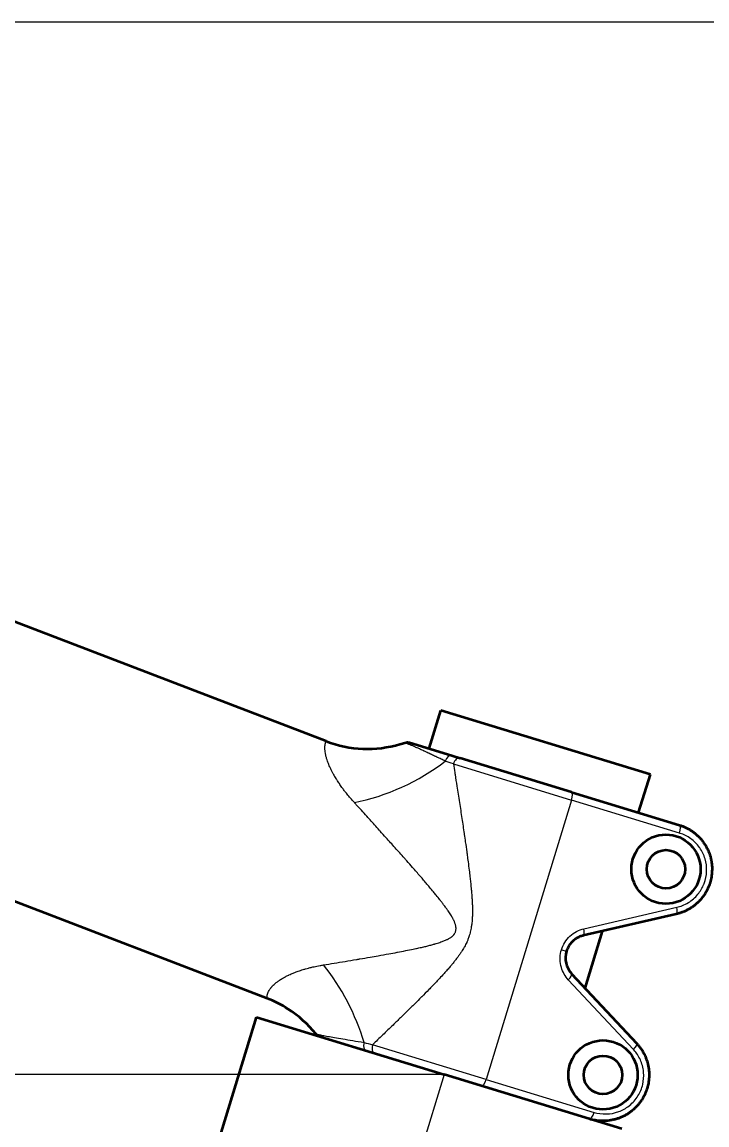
# Model space of a CAD drawing. Header units: millimetres. Extents: x 103 to 2059, y 115 to 1460.
# Drawn here: x 758.8 to 847.9, y 1135.9 to 1279.4 of the extents above; entities that cross this region are included whole.
import ezdxf

# ---------------------------------------------------------------- set-up
doc = ezdxf.new("R2010")
doc.units = ezdxf.units.MM
doc.header["$LTSCALE"] = 5
for name, color, linetype, lineweight in [('Dimension (ISO)', 7, 'Continuous', 9), ('Visible (ISO)', 7, 'Continuous', 35), ('Visible Narrow (ISO)', 7, 'Continuous', 9)]:
    doc.layers.add(name, color=color, linetype=linetype, lineweight=lineweight)
doc.styles.add('Note Text (ISO)', font='tahoma.ttf')
doc.dimstyles.new('Default (ISO)', dxfattribs={"dimscale": 5, "dimtxt": 3.5, "dimasz": 2.5, "dimexe": 3.175, "dimexo": 0, "dimgap": 0.762, "dimtad": 1, "dimdec": 1, "dimrnd": 1e-08, "dimzin": 4, "dimtxsty": 'Note Text (ISO)', "dimcen": 0.09, "dimdle": 10, "dimclrd": 256, "dimclre": 256, "dimclrt": 256, "dimadec": 0, "dimazin": 0, "dimtfac": 1.001486, "dimtmove": 0, "dimatfit": 3, "dimfxl": 0, "dimtolj": 1, "dimtzin": 0, "dimlwd": -1, "dimlwe": -1, "dimarcsym": 0})

# ---------------------------------------------------------------- blocks, each defined once
blk = doc.blocks.new('*D14')
at = {"layer": 'Defpoints', "color": 0}
for p in [(227.82, 1142.44), (813.68, 1142.44), (292.28, 661.37)]:
    blk.add_point(p, dxfattribs=at)
at = {"layer": 'Dimension (ISO)'}
for p, q in [((813.68, 1142.44), (211.94, 1142.44)), ((227.82, 673.87), (227.82, 1129.94)), ((292.28, 661.37), (211.94, 661.37))]:
    blk.add_line(p, q, dxfattribs=at)
for points in [[(225.74, 1129.94), (229.9, 1129.94), (227.82, 1142.44)], [(225.74, 673.87), (229.9, 673.87), (227.82, 661.37)]]:
    blk.add_solid(points, dxfattribs=at)
at = {"layer": 'Dimension (ISO)', "insert": (201.76, 873.19), "char_height": 17.5, "attachment_point": 1, "rotation": 90, "style": 'Note Text (ISO)'}
blk.add_mtext('\\A1;481,1', dxfattribs=at)
blk = doc.blocks.new('*D17')
at = {"layer": 'Defpoints', "color": 0}
for p in [(178.7, 1142.44), (813.68, 1142.44), (1641.2, 312.94)]:
    blk.add_point(p, dxfattribs=at)
at = {"layer": 'Dimension (ISO)'}
for p, q in [((813.68, 1142.44), (162.83, 1142.44)), ((178.7, 325.44), (178.7, 1129.94)), ((1641.2, 312.94), (162.83, 312.94))]:
    blk.add_line(p, q, dxfattribs=at)
for points in [[(176.62, 1129.94), (180.79, 1129.94), (178.7, 1142.44)], [(176.62, 325.44), (180.79, 325.44), (178.7, 312.94)]]:
    blk.add_solid(points, dxfattribs=at)
at = {"layer": 'Dimension (ISO)', "insert": (152.64, 698.83), "char_height": 17.5, "attachment_point": 1, "rotation": 90, "style": 'Note Text (ISO)'}
blk.add_mtext('\\A1;829,5', dxfattribs=at)
blk = doc.blocks.new('*D18')
at = {"layer": 'Defpoints', "color": 0}
for p in [(129.29, 1279.41), (1543.27, 1279.41), (1641.2, 312.94)]:
    blk.add_point(p, dxfattribs=at)
at = {"layer": 'Dimension (ISO)'}
for p, q in [((1543.27, 1279.41), (113.41, 1279.41)), ((129.29, 325.44), (129.29, 1266.91)), ((1641.2, 312.94), (113.41, 312.94))]:
    blk.add_line(p, q, dxfattribs=at)
for points in [[(127.2, 1266.91), (131.37, 1266.91), (129.29, 1279.41)], [(127.2, 325.44), (131.37, 325.44), (129.29, 312.94)]]:
    blk.add_solid(points, dxfattribs=at)
at = {"layer": 'Dimension (ISO)', "insert": (103.27, 780.31), "char_height": 17.5, "attachment_point": 1, "rotation": 90, "style": 'Note Text (ISO)'}
blk.add_mtext('\\A1;966,5', dxfattribs=at)

msp = doc.modelspace()

# ---------------------------------------------------------------- linework, layer by layer
at = {"layer": 'Visible (ISO)'}
for p, q in [((798.34, 1185.81), (737.52, 1209.16)), ((811.75, 1184.85), (813.27, 1189.83)), ((840.52, 1181.49), (813.27, 1189.83)), ((809.19, 1185.63), (814.69, 1183.95)), ((814.69, 1183.95), (815.78, 1183.62)), ((830.25, 1179.2), (815.78, 1183.62)), ((839, 1176.52), (840.52, 1181.49)), ((830.25, 1179.2), (844.3, 1174.9)), ((790.67, 1152.34), (725.34, 1177.42)), ((843.9, 1163.32), (831.8, 1160.53)), ((832.02, 1153.69), (834.29, 1161.1)), ((830.28, 1155.56), (838.75, 1146.48)), ((781.55, 1124.56), (789.29, 1149.89)), ((789.29, 1149.89), (813.68, 1142.44)), ((800.21, 1147.12), (800.21, 1147.12)), ((836.8, 1135.37), (813.68, 1142.44))]:
    msp.add_line(p, q, dxfattribs=at)
for centre, radius in [((842.55, 1169.16), 4.5), ((842.55, 1169.16), 2.5), ((834.36, 1142.39), 4.5), ((834.36, 1142.39), 2.5)]:
    msp.add_circle(centre, radius, dxfattribs=at)
for points, knots in [([(798.34, 1185.81), (799.86, 1185.23), (801.49, 1184.89), (804.73, 1184.76), (806.39, 1184.97), (808.16, 1185.49), (808.37, 1185.55), (808.58, 1185.62)], [0, 0, 0, 0, 0.486147, 0.486147, 0.973779, 0.973779, 1.040151, 1.040151, 1.040151, 1.040151]), ([(808.58, 1185.62), (808.68, 1185.66), (808.79, 1185.68), (808.95, 1185.68), (809, 1185.67), (809.1, 1185.66), (809.15, 1185.65), (809.19, 1185.63)], [0, 0, 0, 0, 0.03238636, 0.03238636, 0.04725986, 0.04725986, 0.06247919, 0.06247919, 0.06247919, 0.06247919]), ([(844.3, 1174.9), (844.42, 1174.87), (844.54, 1174.83), (844.65, 1174.78), (844.77, 1174.74), (844.89, 1174.69), (845.01, 1174.63), (845.13, 1174.58), (845.25, 1174.52), (845.37, 1174.46), (845.49, 1174.4), (845.61, 1174.33), (845.72, 1174.25), (845.83, 1174.18), (845.94, 1174.11), (846.05, 1174.03), (846.16, 1173.95), (846.27, 1173.87), (846.38, 1173.78), (846.49, 1173.69), (846.6, 1173.59), (846.7, 1173.49), (846.81, 1173.39), (846.91, 1173.29), (847.01, 1173.18), (847.11, 1173.07), (847.2, 1172.95), (847.29, 1172.84), (847.34, 1172.77), (847.39, 1172.71), (847.43, 1172.65), (847.52, 1172.53), (847.6, 1172.4), (847.68, 1172.28), (847.75, 1172.15), (847.83, 1172.02), (847.89, 1171.89), (847.96, 1171.76), (848.02, 1171.62), (848.08, 1171.48), (848.14, 1171.35), (848.19, 1171.21), (848.24, 1171.07), (848.26, 1171.01), (848.27, 1170.95), (848.29, 1170.89), (848.34, 1170.75), (848.37, 1170.61), (848.4, 1170.47), (848.44, 1170.33), (848.46, 1170.18), (848.48, 1170.04), (848.5, 1169.9), (848.52, 1169.76), (848.53, 1169.62), (848.54, 1169.49), (848.55, 1169.35), (848.55, 1169.21), (848.55, 1169.13), (848.55, 1169.04), (848.54, 1168.95), (848.54, 1168.82), (848.53, 1168.68), (848.52, 1168.55), (848.5, 1168.41), (848.48, 1168.28), (848.46, 1168.15), (848.44, 1168.02), (848.41, 1167.9), (848.38, 1167.77), (848.35, 1167.65), (848.32, 1167.53), (848.29, 1167.41)], [1.570796, 1.570796, 1.570796, 1.570796, 1.638693, 1.638693, 1.638693, 1.707305, 1.707305, 1.707305, 1.776424, 1.776424, 1.776424, 1.84655, 1.84655, 1.84655, 1.913118, 1.913118, 1.913118, 1.98193, 1.98193, 1.98193, 2.051995, 2.051995, 2.051995, 2.122652, 2.122652, 2.122652, 2.193861, 2.193861, 2.193861, 2.231378, 2.231378, 2.231378, 2.301901, 2.301901, 2.301901, 2.372774, 2.372774, 2.372774, 2.44346, 2.44346, 2.44346, 2.513429, 2.513429, 2.513429, 2.543743, 2.543743, 2.543743, 2.614375, 2.614375, 2.614375, 2.684158, 2.684158, 2.684158, 2.753304, 2.753304, 2.753304, 2.821449, 2.821449, 2.821449, 2.865084, 2.865084, 2.865084, 2.93473, 2.93473, 2.93473, 3.003898, 3.003898, 3.003898, 3.072746, 3.072746, 3.072746, 3.141593, 3.141593, 3.141593, 3.141593]), ([(848.29, 1167.41), (848.25, 1167.29), (848.21, 1167.16), (848.16, 1167.04), (848.11, 1166.91), (848.06, 1166.79), (848, 1166.67), (847.95, 1166.54), (847.88, 1166.42), (847.82, 1166.29), (847.75, 1166.17), (847.68, 1166.05), (847.6, 1165.93), (847.53, 1165.81), (847.44, 1165.69), (847.36, 1165.58), (847.3, 1165.5), (847.24, 1165.42), (847.18, 1165.35), (847.09, 1165.24), (846.99, 1165.13), (846.89, 1165.02), (846.79, 1164.92), (846.69, 1164.82), (846.58, 1164.72), (846.47, 1164.62), (846.36, 1164.53), (846.25, 1164.44), (846.14, 1164.35), (846.02, 1164.27), (845.9, 1164.19), (845.84, 1164.14), (845.77, 1164.1), (845.7, 1164.06), (845.58, 1163.99), (845.46, 1163.91), (845.33, 1163.85), (845.2, 1163.78), (845.08, 1163.72), (844.95, 1163.66), (844.82, 1163.61), (844.69, 1163.56), (844.56, 1163.51), (844.43, 1163.47), (844.3, 1163.42), (844.18, 1163.39), (844.08, 1163.36), (843.99, 1163.34), (843.9, 1163.32)], [3.141593, 3.141593, 3.141593, 3.141593, 3.209534, 3.209534, 3.209534, 3.278159, 3.278159, 3.278159, 3.347861, 3.347861, 3.347861, 3.418088, 3.418088, 3.418088, 3.48889, 3.48889, 3.48889, 3.536997, 3.536997, 3.536997, 3.607283, 3.607283, 3.607283, 3.678163, 3.678163, 3.678163, 3.749041, 3.749041, 3.749041, 3.819463, 3.819463, 3.819463, 3.857772, 3.857772, 3.857772, 3.929108, 3.929108, 3.929108, 3.999771, 3.999771, 3.999771, 4.069862, 4.069862, 4.069862, 4.138998, 4.138998, 4.138998, 4.18879, 4.18879, 4.18879, 4.18879]), ([(831.8, 1160.53), (831.73, 1160.51), (831.65, 1160.49), (831.58, 1160.46), (831.5, 1160.44), (831.42, 1160.41), (831.35, 1160.38), (831.27, 1160.35), (831.2, 1160.32), (831.12, 1160.28), (831.05, 1160.24), (830.97, 1160.2), (830.9, 1160.15), (830.83, 1160.11), (830.76, 1160.06), (830.69, 1160.01), (830.62, 1159.96), (830.55, 1159.9), (830.49, 1159.85), (830.47, 1159.83), (830.45, 1159.81), (830.43, 1159.8), (830.37, 1159.74), (830.31, 1159.68), (830.25, 1159.61), (830.2, 1159.55), (830.14, 1159.49), (830.09, 1159.42), (830.04, 1159.35), (829.99, 1159.28), (829.95, 1159.21), (829.9, 1159.14), (829.86, 1159.07), (829.83, 1159), (829.79, 1158.93), (829.75, 1158.86), (829.72, 1158.79), (829.69, 1158.71), (829.66, 1158.64), (829.64, 1158.57), (829.63, 1158.54), (829.62, 1158.51), (829.61, 1158.48)], [5.235988, 5.235988, 5.235988, 5.235988, 5.317253, 5.317253, 5.317253, 5.399487, 5.399487, 5.399487, 5.482646, 5.482646, 5.482646, 5.566707, 5.566707, 5.566707, 5.650809, 5.650809, 5.650809, 5.734244, 5.734244, 5.734244, 5.759606, 5.759606, 5.759606, 5.842665, 5.842665, 5.842665, 5.92575, 5.92575, 5.92575, 6.008429, 6.008429, 6.008429, 6.08999, 6.08999, 6.08999, 6.170771, 6.170771, 6.170771, 6.250473, 6.250473, 6.250473, 6.283185, 6.283185, 6.283185, 6.283185]), ([(829.61, 1158.48), (829.46, 1158), (829.44, 1157.45), (829.56, 1156.93), (829.67, 1156.43), (829.92, 1155.97), (830.24, 1155.61), (830.25, 1155.59), (830.27, 1155.57), (830.28, 1155.56)], [0, 0, 0, 0, 0.523579, 0.523579, 0.523579, 1.021773, 1.021773, 1.021773, 1.047198, 1.047198, 1.047198, 1.047198]), ([(797, 1147.72), (795.98, 1148.98), (794.75, 1150.09), (792.53, 1151.51), (791.61, 1151.98), (790.67, 1152.34)], [0, 0, 0, 0, 0.4861558, 0.4861558, 0.7902346, 0.7902346, 0.7902346, 0.7902346]), ([(797.48, 1147.39), (797.44, 1147.4), (797.4, 1147.42), (797.32, 1147.45), (797.28, 1147.48), (797.15, 1147.56), (797.06, 1147.63), (797, 1147.72)], [0, 0, 0, 0, 0.0137459, 0.0137459, 0.02723567, 0.02723567, 0.05967699, 0.05967699, 0.05967699, 0.05967699]), ([(838.75, 1146.48), (838.84, 1146.38), (838.93, 1146.28), (839.01, 1146.18), (839.1, 1146.07), (839.18, 1145.96), (839.26, 1145.85), (839.34, 1145.74), (839.42, 1145.62), (839.49, 1145.5), (839.56, 1145.38), (839.63, 1145.25), (839.7, 1145.13), (839.75, 1145.04), (839.79, 1144.94), (839.83, 1144.85), (839.89, 1144.72), (839.94, 1144.59), (839.99, 1144.45), (840.04, 1144.32), (840.09, 1144.18), (840.13, 1144.04), (840.17, 1143.9), (840.2, 1143.76), (840.23, 1143.62), (840.26, 1143.48), (840.29, 1143.34), (840.31, 1143.19), (840.32, 1143.12), (840.33, 1143.04), (840.33, 1142.96), (840.35, 1142.82), (840.36, 1142.67), (840.36, 1142.53), (840.36, 1142.39), (840.36, 1142.25), (840.35, 1142.11), (840.35, 1141.97), (840.34, 1141.83), (840.32, 1141.69), (840.3, 1141.55), (840.28, 1141.42), (840.26, 1141.29), (840.24, 1141.19), (840.22, 1141.1), (840.2, 1141.01), (840.17, 1140.88), (840.14, 1140.76), (840.1, 1140.63)], [2.094395, 2.094395, 2.094395, 2.094395, 2.163315, 2.163315, 2.163315, 2.233331, 2.233331, 2.233331, 2.30391, 2.30391, 2.30391, 2.375161, 2.375161, 2.375161, 2.425413, 2.425413, 2.425413, 2.495701, 2.495701, 2.495701, 2.566579, 2.566579, 2.566579, 2.637459, 2.637459, 2.637459, 2.707882, 2.707882, 2.707882, 2.746188, 2.746188, 2.746188, 2.81705, 2.81705, 2.81705, 2.887346, 2.887346, 2.887346, 2.95711, 2.95711, 2.95711, 3.025945, 3.025945, 3.025945, 3.073651, 3.073651, 3.073651, 3.141593, 3.141593, 3.141593, 3.141593]), ([(840.1, 1140.63), (840.06, 1140.51), (840.02, 1140.39), (839.98, 1140.27), (839.93, 1140.15), (839.88, 1140.04), (839.83, 1139.92), (839.77, 1139.8), (839.72, 1139.68), (839.65, 1139.56), (839.59, 1139.44), (839.52, 1139.32), (839.45, 1139.21), (839.38, 1139.09), (839.3, 1138.98), (839.22, 1138.87), (839.14, 1138.76), (839.06, 1138.65), (838.97, 1138.54), (838.88, 1138.43), (838.78, 1138.33), (838.68, 1138.22), (838.58, 1138.12), (838.47, 1138.02), (838.37, 1137.92), (838.3, 1137.86), (838.23, 1137.8), (838.16, 1137.74), (838.04, 1137.65), (837.93, 1137.56), (837.81, 1137.48), (837.69, 1137.39), (837.56, 1137.31), (837.44, 1137.23), (837.31, 1137.16), (837.18, 1137.09), (837.04, 1137.02), (836.91, 1136.95), (836.78, 1136.89), (836.64, 1136.84), (836.58, 1136.81), (836.52, 1136.79), (836.46, 1136.77), (836.32, 1136.71), (836.18, 1136.67), (836.04, 1136.63), (835.9, 1136.59), (835.76, 1136.55), (835.61, 1136.52), (835.47, 1136.49), (835.33, 1136.46), (835.19, 1136.44), (835.05, 1136.42), (834.91, 1136.41), (834.77, 1136.4), (834.69, 1136.4), (834.62, 1136.39), (834.54, 1136.39), (834.4, 1136.39), (834.26, 1136.39), (834.12, 1136.39), (833.99, 1136.4), (833.85, 1136.41), (833.72, 1136.42), (833.59, 1136.44), (833.46, 1136.45), (833.33, 1136.48), (833.2, 1136.5), (833.08, 1136.52), (832.95, 1136.55), (832.84, 1136.58), (832.72, 1136.61), (832.61, 1136.65)], [3.141593, 3.141593, 3.141593, 3.141593, 3.21072, 3.21072, 3.21072, 3.279617, 3.279617, 3.279617, 3.349262, 3.349262, 3.349262, 3.418102, 3.418102, 3.418102, 3.486047, 3.486047, 3.486047, 3.555145, 3.555145, 3.555145, 3.624866, 3.624866, 3.624866, 3.695383, 3.695383, 3.695383, 3.739442, 3.739442, 3.739442, 3.809272, 3.809272, 3.809272, 3.879976, 3.879976, 3.879976, 3.950846, 3.950846, 3.950846, 4.021457, 4.021457, 4.021457, 4.051807, 4.051807, 4.051807, 4.12305, 4.12305, 4.12305, 4.193728, 4.193728, 4.193728, 4.2638, 4.2638, 4.2638, 4.332805, 4.332805, 4.332805, 4.370067, 4.370067, 4.370067, 4.440485, 4.440485, 4.440485, 4.509791, 4.509791, 4.509791, 4.578538, 4.578538, 4.578538, 4.646596, 4.646596, 4.646596, 4.712389, 4.712389, 4.712389, 4.712389])]:
    msp.add_open_spline(points, degree=3, knots=knots, dxfattribs=at)
at = {"layer": 'Visible Narrow (ISO)'}
for p, q in [((814.89, 1182.85), (830.26, 1178.15)), ((830.26, 1178.15), (819.15, 1141.81)), ((844.31, 1173.85), (830.26, 1178.15)), ((831.88, 1161.41), (843.97, 1164.2)), ((828.95, 1158.68), (829.61, 1158.48)), ((838.32, 1145.71), (829.85, 1154.78)), ((819.15, 1141.81), (804.39, 1146.32)), ((813.68, 1142.44), (800.83, 1100.41)), ((819.15, 1141.81), (833.2, 1137.51))]:
    msp.add_line(p, q, dxfattribs=at)
for centre, major_axis, ratio, start_param, end_param in [((805.45, 1186.78), (-13.54, -6.46), 0.496458, 1.088844, 1.985931), ((814.4, 1183), (0.292, 0.956), 0.605447, 0, 1.508256), ((815.48, 1182.67), (0.292, 0.956), 0.617754, 0, 1.570801), ((829.96, 1178.24), (0.292, 0.956), 0.313693, 4.712389, 6.283185), ((844.01, 1173.94), (0.292, 0.956), 0.313693, 4.712389, 6.283185), ((843.67, 1164.29), (0.225, -0.974), 0.27507, 0, 1.4133), ((831.58, 1161.5), (0.225, -0.974), 0.27507, 0, 1.4133), ((794.75, 1148.22), (-6.73, 13.41), 0.490215, 4.353372, 5.132704), ((829.55, 1154.87), (0.731, 0.682), 0.27507, 4.869886, 6.283185), ((803.84, 1146.49), (-0.292, -0.956), 0.575745, 4.77493, 6.283185), ((804.94, 1146.15), (-0.292, -0.956), 0.581191, 4.712389, 6.283185), ((838.02, 1145.8), (0.731, 0.682), 0.27507, 4.869886, 6.283185), ((818.85, 1141.9), (-0.292, -0.956), 0.313693, 0, 1.570796), ((832.9, 1137.61), (-0.292, -0.956), 0.313693, 0, 1.570796)]:
    msp.add_ellipse(centre, major_axis=major_axis, ratio=ratio, start_param=start_param, end_param=end_param, dxfattribs=at)
for points, knots in [([(802.01, 1177.83), (801.84, 1178.02), (801.68, 1178.21), (801.36, 1178.58), (801.21, 1178.76), (800.96, 1179.07), (800.85, 1179.2), (800.66, 1179.45), (800.57, 1179.57), (800.37, 1179.85), (800.25, 1180.01), (800.03, 1180.33), (799.93, 1180.49), (799.78, 1180.71), (799.74, 1180.77), (799.6, 1181), (799.5, 1181.16), (799.4, 1181.34), (799.39, 1181.35), (799.35, 1181.43), (799.31, 1181.5), (799.21, 1181.68), (799.15, 1181.79), (799.06, 1181.97), (799.02, 1182.04), (798.96, 1182.17), (798.93, 1182.23), (798.83, 1182.43), (798.77, 1182.57), (798.7, 1182.74), (798.69, 1182.77), (798.62, 1182.93), (798.57, 1183.07), (798.48, 1183.33), (798.44, 1183.45), (798.38, 1183.64), (798.36, 1183.72), (798.33, 1183.84), (798.31, 1183.9), (798.29, 1184.01), (798.28, 1184.06), (798.24, 1184.22), (798.23, 1184.32), (798.21, 1184.48), (798.2, 1184.53), (798.19, 1184.67), (798.18, 1184.74), (798.18, 1184.9), (798.18, 1184.99), (798.19, 1185.15), (798.19, 1185.22), (798.21, 1185.32), (798.21, 1185.35), (798.22, 1185.43), (798.23, 1185.48), (798.24, 1185.52), (798.25, 1185.52), (798.25, 1185.54), (798.26, 1185.56), (798.27, 1185.62), (798.28, 1185.66), (798.3, 1185.7), (798.3, 1185.7), (798.33, 1185.78), (798.34, 1185.81), (798.34, 1185.81)], [0, 0, 0, 0, 0.00079738, 0.00079738, 0.00157471, 0.00157471, 0.00212366, 0.00212366, 0.00262313, 0.00262313, 0.00330835, 0.00330835, 0.00397914, 0.00397914, 0.00424731, 0.00424731, 0.00495757, 0.00495757, 0.00500021, 0.00500021, 0.00530914, 0.00530914, 0.00578925, 0.00578925, 0.00610829, 0.00610829, 0.00637097, 0.00637097, 0.00704647, 0.00704647, 0.00717591, 0.00717591, 0.00785396, 0.00785396, 0.00849462, 0.00849462, 0.00891193, 0.00891193, 0.00920744, 0.00920744, 0.00955645, 0.00955645, 0.01019611, 0.01019611, 0.01061828, 0.01061828, 0.01117769, 0.01117769, 0.01196388, 0.01196388, 0.01274194, 0.01274194, 0.01312384, 0.01312384, 0.01374749, 0.01374749, 0.01380376, 0.01380376, 0.01409179, 0.01409179, 0.01486559, 0.01486559, 0.01505936, 0.01505936, 0.01698925, 0.01698925, 0.01698925, 0.01698925]), ([(813.84, 1183.23), (813.75, 1183.27), (813.66, 1183.31), (813.58, 1183.35), (813.48, 1183.4), (813.39, 1183.44), (813.31, 1183.48), (813.21, 1183.52), (813.12, 1183.57), (813.03, 1183.61), (812.97, 1183.64), (812.91, 1183.66), (812.85, 1183.69), (812.77, 1183.73), (812.69, 1183.77), (812.6, 1183.81), (812.6, 1183.81), (812.59, 1183.81), (812.59, 1183.82), (812.5, 1183.86), (812.41, 1183.9), (812.32, 1183.94), (812.23, 1183.99), (812.14, 1184.03), (812.06, 1184.07), (812.03, 1184.08), (812, 1184.1), (811.97, 1184.11), (811.87, 1184.16), (811.77, 1184.21), (811.68, 1184.25), (811.64, 1184.27), (811.59, 1184.29), (811.55, 1184.31), (811.55, 1184.31), (811.54, 1184.32), (811.54, 1184.32), (811.53, 1184.32), (811.52, 1184.33), (811.51, 1184.33), (811.44, 1184.36), (811.38, 1184.39), (811.31, 1184.43), (811.26, 1184.45), (811.2, 1184.48), (811.15, 1184.5), (811.12, 1184.52), (811.08, 1184.54), (811.04, 1184.55), (811.01, 1184.57), (810.98, 1184.58), (810.95, 1184.6), (810.88, 1184.63), (810.81, 1184.66), (810.75, 1184.69), (810.71, 1184.7), (810.67, 1184.72), (810.64, 1184.74), (810.63, 1184.74), (810.62, 1184.75), (810.61, 1184.75), (810.53, 1184.79), (810.46, 1184.82), (810.39, 1184.85), (810.33, 1184.88), (810.26, 1184.91), (810.2, 1184.94), (810.15, 1184.96), (810.09, 1184.99), (810.03, 1185.01), (809.99, 1185.03), (809.94, 1185.05), (809.9, 1185.07), (809.89, 1185.08), (809.88, 1185.08), (809.87, 1185.08), (809.81, 1185.11), (809.75, 1185.13), (809.7, 1185.16), (809.63, 1185.19), (809.58, 1185.21), (809.52, 1185.24), (809.46, 1185.26), (809.41, 1185.28), (809.35, 1185.31), (809.34, 1185.31), (809.32, 1185.32), (809.31, 1185.32), (809.27, 1185.34), (809.24, 1185.35), (809.21, 1185.37), (809.18, 1185.38), (809.15, 1185.39), (809.12, 1185.4), (809.08, 1185.42), (809.05, 1185.43), (809.02, 1185.44), (808.99, 1185.46), (808.96, 1185.47), (808.93, 1185.48), (808.92, 1185.48), (808.92, 1185.49), (808.91, 1185.49), (808.91, 1185.49), (808.9, 1185.49), (808.9, 1185.49), (808.9, 1185.5), (808.89, 1185.5), (808.89, 1185.5), (808.86, 1185.51), (808.83, 1185.52), (808.8, 1185.53), (808.77, 1185.55), (808.75, 1185.56), (808.73, 1185.57), (808.72, 1185.57), (808.72, 1185.57), (808.72, 1185.57), (808.7, 1185.58), (808.68, 1185.58), (808.66, 1185.59), (808.64, 1185.6), (808.63, 1185.6), (808.62, 1185.61), (808.61, 1185.61), (808.6, 1185.62), (808.59, 1185.62), (808.58, 1185.62), (808.58, 1185.62), (808.58, 1185.62), (808.58, 1185.62), (808.58, 1185.62), (808.58, 1185.62), (808.58, 1185.62), (808.58, 1185.62), (808.58, 1185.62)], [0, 0, 0, 0, 0.00037175, 0.00037175, 0.00037175, 0.00075623, 0.00075623, 0.00075623, 0.00116559, 0.00116559, 0.00116559, 0.00142869, 0.00142869, 0.00142869, 0.00181624, 0.00181624, 0.00181624, 0.00184118, 0.00184118, 0.00184118, 0.00226601, 0.00226601, 0.00226601, 0.00271178, 0.00271178, 0.00271178, 0.00285678, 0.00285678, 0.00285678, 0.00337166, 0.00337166, 0.00337166, 0.00359973, 0.00359973, 0.00359973, 0.00363247, 0.00363247, 0.00363247, 0.00367469, 0.00367469, 0.00367469, 0.00406278, 0.00406278, 0.00406278, 0.00436754, 0.00436754, 0.00436754, 0.00459534, 0.00459534, 0.00459534, 0.00478573, 0.00478573, 0.00478573, 0.00520162, 0.00520162, 0.00520162, 0.00544871, 0.00544871, 0.00544871, 0.00551548, 0.00551548, 0.00551548, 0.00600943, 0.00600943, 0.00600943, 0.00646067, 0.00646067, 0.00646067, 0.00690017, 0.00690017, 0.00690017, 0.00726495, 0.00726495, 0.00726495, 0.00732776, 0.00732776, 0.00732776, 0.00784288, 0.00784288, 0.00784288, 0.00840213, 0.00840213, 0.00840213, 0.00896561, 0.00896561, 0.00896561, 0.00913403, 0.00913403, 0.00913403, 0.00953068, 0.00953068, 0.00953068, 0.00989529, 0.00989529, 0.00989529, 0.01032566, 0.01032566, 0.01032566, 0.01077932, 0.01077932, 0.01077932, 0.01089742, 0.01089742, 0.01089742, 0.01093269, 0.01093269, 0.01093269, 0.01099734, 0.01099734, 0.01099734, 0.01153846, 0.01153846, 0.01153846, 0.01209679, 0.01209679, 0.01209679, 0.01214322, 0.01214322, 0.01214322, 0.01269189, 0.01269189, 0.01269189, 0.01326492, 0.01326492, 0.01326492, 0.01384886, 0.01384886, 0.01384886, 0.01443925, 0.01443925, 0.01443925, 0.01451205, 0.01451205, 0.01451205, 0.01451925, 0.01451925, 0.01451925, 0.01451925]), ([(814.89, 1182.85), (814.95, 1182.48), (815.01, 1182.11), (815.07, 1181.74), (815.08, 1181.65), (815.1, 1181.56), (815.11, 1181.48), (815.19, 1180.97), (815.27, 1180.47), (815.35, 1179.96), (815.4, 1179.62), (815.46, 1179.28), (815.51, 1178.94), (815.57, 1178.57), (815.63, 1178.2), (815.68, 1177.82), (815.79, 1177.14), (815.9, 1176.45), (816, 1175.76), (816.1, 1175.11), (816.2, 1174.45), (816.29, 1173.79), (816.3, 1173.76), (816.3, 1173.72), (816.31, 1173.68), (816.36, 1173.36), (816.41, 1173.03), (816.45, 1172.7), (816.51, 1172.27), (816.58, 1171.83), (816.64, 1171.4), (816.66, 1171.25), (816.68, 1171.1), (816.7, 1170.96), (816.73, 1170.68), (816.77, 1170.39), (816.81, 1170.11), (816.86, 1169.75), (816.9, 1169.38), (816.95, 1169.02), (816.98, 1168.73), (817.02, 1168.44), (817.05, 1168.15), (817.08, 1167.93), (817.1, 1167.71), (817.13, 1167.49), (817.15, 1167.23), (817.18, 1166.97), (817.2, 1166.71), (817.23, 1166.48), (817.25, 1166.25), (817.27, 1166.02), (817.28, 1165.8), (817.3, 1165.58), (817.31, 1165.36), (817.32, 1165.32), (817.32, 1165.28), (817.32, 1165.24), (817.33, 1165.11), (817.34, 1164.98), (817.34, 1164.85), (817.35, 1164.67), (817.36, 1164.5), (817.37, 1164.33), (817.37, 1164.16), (817.37, 1163.99), (817.38, 1163.82), (817.38, 1163.79), (817.38, 1163.76), (817.38, 1163.72), (817.38, 1163.66), (817.38, 1163.59), (817.38, 1163.52), (817.38, 1163.38), (817.37, 1163.23), (817.37, 1163.09), (817.37, 1163.04), (817.36, 1162.99), (817.36, 1162.94), (817.36, 1162.81), (817.35, 1162.68), (817.34, 1162.55), (817.33, 1162.43), (817.32, 1162.31), (817.31, 1162.2), (817.3, 1162.17), (817.3, 1162.15), (817.3, 1162.13), (817.28, 1161.96), (817.26, 1161.81), (817.23, 1161.65), (817.21, 1161.53), (817.19, 1161.41), (817.17, 1161.3), (817.15, 1161.19), (817.12, 1161.09), (817.1, 1160.98), (817.09, 1160.95), (817.08, 1160.92), (817.07, 1160.89), (817.04, 1160.77), (817.01, 1160.64), (816.97, 1160.52), (816.96, 1160.5), (816.96, 1160.48), (816.95, 1160.47), (816.9, 1160.32), (816.85, 1160.17), (816.79, 1160.03), (816.75, 1159.91), (816.7, 1159.79), (816.64, 1159.68), (816.64, 1159.66), (816.63, 1159.65), (816.63, 1159.64), (816.58, 1159.54), (816.54, 1159.44), (816.49, 1159.35), (816.44, 1159.25), (816.39, 1159.16), (816.34, 1159.07), (816.32, 1159.03), (816.29, 1158.98), (816.27, 1158.94), (816.18, 1158.78), (816.08, 1158.63), (815.99, 1158.48), (815.91, 1158.36), (815.84, 1158.25), (815.76, 1158.13), (815.68, 1158.01), (815.59, 1157.9), (815.51, 1157.78), (815.47, 1157.73), (815.44, 1157.69), (815.4, 1157.64), (815.34, 1157.56), (815.28, 1157.48), (815.22, 1157.4), (815.13, 1157.28), (815.03, 1157.16), (814.94, 1157.04), (814.84, 1156.91), (814.74, 1156.79), (814.63, 1156.67), (814.58, 1156.61), (814.54, 1156.55), (814.49, 1156.49), (814.36, 1156.34), (814.23, 1156.19), (814.1, 1156.05), (813.96, 1155.89), (813.82, 1155.73), (813.68, 1155.58), (813.64, 1155.53), (813.59, 1155.48), (813.55, 1155.44), (813.54, 1155.42), (813.52, 1155.41), (813.51, 1155.39), (813.33, 1155.19), (813.14, 1154.99), (812.96, 1154.8), (812.84, 1154.67), (812.73, 1154.55), (812.61, 1154.43), (812.39, 1154.19), (812.16, 1153.96), (811.93, 1153.73), (811.86, 1153.65), (811.78, 1153.57), (811.7, 1153.49), (811.4, 1153.18), (811.09, 1152.86), (810.78, 1152.55), (810.76, 1152.54), (810.74, 1152.52), (810.72, 1152.5), (810.44, 1152.21), (810.15, 1151.92), (809.86, 1151.64), (809.53, 1151.31), (809.19, 1150.98), (808.86, 1150.65), (808.58, 1150.38), (808.3, 1150.1), (808.02, 1149.83), (807.69, 1149.51), (807.37, 1149.19), (807.04, 1148.88), (806.59, 1148.45), (806.15, 1148.02), (805.71, 1147.59), (805.26, 1147.17), (804.82, 1146.74), (804.39, 1146.32)], [0.10795298, 0.10795298, 0.10795298, 0.10795298, 0.10914504, 0.10914504, 0.10914504, 0.10942633, 0.10942633, 0.10942633, 0.11105108, 0.11105108, 0.11105108, 0.11213466, 0.11213466, 0.11213466, 0.11331736, 0.11331736, 0.11331736, 0.11548921, 0.11548921, 0.11548921, 0.11754818, 0.11754818, 0.11754818, 0.11766105, 0.11766105, 0.11766105, 0.11868173, 0.11868173, 0.11868173, 0.12003527, 0.12003527, 0.12003527, 0.12048567, 0.12048567, 0.12048567, 0.12136392, 0.12136392, 0.12136392, 0.12247862, 0.12247862, 0.12247862, 0.12336593, 0.12336593, 0.12336593, 0.12404611, 0.12404611, 0.12404611, 0.1248333, 0.1248333, 0.1248333, 0.12553491, 0.12553491, 0.12553491, 0.12620556, 0.12620556, 0.12620556, 0.12632811, 0.12632811, 0.12632811, 0.1267283, 0.1267283, 0.1267283, 0.12725242, 0.12725242, 0.12725242, 0.1277651, 0.1277651, 0.1277651, 0.12786692, 0.12786692, 0.12786692, 0.12806939, 0.12806939, 0.12806939, 0.12850834, 0.12850834, 0.12850834, 0.12866211, 0.12866211, 0.12866211, 0.12905378, 0.12905378, 0.12905378, 0.12941049, 0.12941049, 0.12941049, 0.12948309, 0.12948309, 0.12948309, 0.12997173, 0.12997173, 0.12997173, 0.13032988, 0.13032988, 0.13032988, 0.13065619, 0.13065619, 0.13065619, 0.13075158, 0.13075158, 0.13075158, 0.13113812, 0.13113812, 0.13113812, 0.13119601, 0.13119601, 0.13119601, 0.13166959, 0.13166959, 0.13166959, 0.13205484, 0.13205484, 0.13205484, 0.13209268, 0.13209268, 0.13209268, 0.13242367, 0.13242367, 0.13242367, 0.13273303, 0.13273303, 0.13273303, 0.13289078, 0.13289078, 0.13289078, 0.13343377, 0.13343377, 0.13343377, 0.13385694, 0.13385694, 0.13385694, 0.13429001, 0.13429001, 0.13429001, 0.13446841, 0.13446841, 0.13446841, 0.13477486, 0.13477486, 0.13477486, 0.1352409, 0.1352409, 0.1352409, 0.13572436, 0.13572436, 0.13572436, 0.13595888, 0.13595888, 0.13595888, 0.13655979, 0.13655979, 0.13655979, 0.13720202, 0.13720202, 0.13720202, 0.13739646, 0.13739646, 0.13739646, 0.13745705, 0.13745705, 0.13745705, 0.13828624, 0.13828624, 0.13828624, 0.13880481, 0.13880481, 0.13880481, 0.13979994, 0.13979994, 0.13979994, 0.14013924, 0.14013924, 0.14013924, 0.14148878, 0.14148878, 0.14148878, 0.1415678, 0.1415678, 0.1415678, 0.14282143, 0.14282143, 0.14282143, 0.14427809, 0.14427809, 0.14427809, 0.14550362, 0.14550362, 0.14550362, 0.14693626, 0.14693626, 0.14693626, 0.14890213, 0.14890213, 0.14890213, 0.15086799, 0.15086799, 0.15086799, 0.15086799]), ([(798.01, 1156.7), (798.47, 1156.78), (798.93, 1156.85), (799.39, 1156.93), (799.86, 1157), (800.33, 1157.08), (800.81, 1157.16), (801.29, 1157.24), (801.78, 1157.32), (802.27, 1157.41), (802.41, 1157.43), (802.55, 1157.45), (802.69, 1157.48), (802.7, 1157.48), (802.71, 1157.48), (802.73, 1157.48), (803.17, 1157.56), (803.62, 1157.63), (804.07, 1157.71), (804.42, 1157.77), (804.77, 1157.83), (805.13, 1157.9), (805.58, 1157.98), (806.04, 1158.06), (806.5, 1158.14), (806.85, 1158.21), (807.21, 1158.27), (807.57, 1158.34), (807.59, 1158.34), (807.6, 1158.35), (807.61, 1158.35), (807.97, 1158.42), (808.33, 1158.49), (808.69, 1158.56), (809.02, 1158.62), (809.35, 1158.69), (809.68, 1158.76), (809.79, 1158.78), (809.91, 1158.81), (810.02, 1158.83), (810.05, 1158.84), (810.07, 1158.84), (810.1, 1158.85), (810.31, 1158.89), (810.53, 1158.94), (810.75, 1158.99), (810.94, 1159.03), (811.13, 1159.08), (811.32, 1159.12), (811.49, 1159.17), (811.67, 1159.21), (811.84, 1159.26), (812.01, 1159.3), (812.17, 1159.34), (812.33, 1159.39), (812.37, 1159.4), (812.42, 1159.41), (812.46, 1159.42), (812.48, 1159.43), (812.49, 1159.43), (812.51, 1159.44), (812.62, 1159.47), (812.73, 1159.5), (812.84, 1159.54), (812.94, 1159.57), (813.04, 1159.6), (813.14, 1159.64), (813.23, 1159.67), (813.33, 1159.7), (813.42, 1159.73), (813.5, 1159.76), (813.57, 1159.79), (813.64, 1159.82), (813.65, 1159.82), (813.65, 1159.82), (813.66, 1159.83), (813.72, 1159.85), (813.79, 1159.88), (813.85, 1159.91), (813.91, 1159.93), (813.97, 1159.96), (814.03, 1159.99), (814.09, 1160.02), (814.15, 1160.04), (814.2, 1160.07), (814.21, 1160.08), (814.22, 1160.09), (814.24, 1160.09), (814.29, 1160.12), (814.35, 1160.15), (814.4, 1160.19), (814.45, 1160.22), (814.51, 1160.25), (814.56, 1160.29), (814.58, 1160.3), (814.6, 1160.31), (814.61, 1160.33), (814.66, 1160.36), (814.7, 1160.39), (814.74, 1160.42), (814.74, 1160.43), (814.75, 1160.44), (814.76, 1160.45), (814.8, 1160.48), (814.85, 1160.52), (814.89, 1160.56), (814.92, 1160.6), (814.95, 1160.63), (814.97, 1160.66), (815.01, 1160.7), (815.04, 1160.75), (815.06, 1160.79), (815.09, 1160.83), (815.11, 1160.88), (815.13, 1160.92), (815.14, 1160.93), (815.14, 1160.94), (815.15, 1160.95), (815.16, 1160.99), (815.18, 1161.03), (815.19, 1161.07), (815.2, 1161.12), (815.22, 1161.17), (815.22, 1161.23), (815.23, 1161.28), (815.24, 1161.34), (815.24, 1161.39), (815.24, 1161.44), (815.24, 1161.49), (815.24, 1161.53), (815.23, 1161.55), (815.23, 1161.56), (815.23, 1161.57), (815.23, 1161.62), (815.22, 1161.67), (815.21, 1161.72), (815.2, 1161.78), (815.19, 1161.83), (815.18, 1161.88), (815.16, 1161.93), (815.15, 1161.98), (815.13, 1162.04), (815.11, 1162.09), (815.1, 1162.14), (815.08, 1162.19), (815.06, 1162.24), (815.04, 1162.29), (815.02, 1162.34), (814.99, 1162.39), (814.97, 1162.45), (814.94, 1162.5), (814.94, 1162.52), (814.93, 1162.54), (814.92, 1162.56), (814.89, 1162.62), (814.86, 1162.67), (814.83, 1162.73), (814.82, 1162.74), (814.81, 1162.75), (814.81, 1162.77), (814.77, 1162.84), (814.73, 1162.91), (814.68, 1162.99), (814.67, 1163.02), (814.65, 1163.05), (814.63, 1163.08), (814.58, 1163.16), (814.53, 1163.25), (814.47, 1163.33), (814.42, 1163.42), (814.36, 1163.51), (814.3, 1163.6), (814.25, 1163.68), (814.19, 1163.76), (814.14, 1163.84), (814.07, 1163.93), (814, 1164.03), (813.93, 1164.13), (813.83, 1164.26), (813.73, 1164.4), (813.63, 1164.54), (813.55, 1164.64), (813.47, 1164.75), (813.39, 1164.85), (813.31, 1164.96), (813.23, 1165.06), (813.15, 1165.17), (812.99, 1165.37), (812.83, 1165.57), (812.67, 1165.76), (812.55, 1165.91), (812.43, 1166.06), (812.31, 1166.2), (812.14, 1166.41), (811.97, 1166.61), (811.8, 1166.81), (811.5, 1167.17), (811.2, 1167.53), (810.9, 1167.88), (810.79, 1168), (810.69, 1168.12), (810.58, 1168.24), (810.25, 1168.62), (809.92, 1169.01), (809.59, 1169.38), (809.34, 1169.67), (809.09, 1169.96), (808.84, 1170.24), (808.73, 1170.36), (808.63, 1170.47), (808.53, 1170.59), (808.12, 1171.05), (807.72, 1171.5), (807.31, 1171.95), (806.92, 1172.39), (806.53, 1172.83), (806.14, 1173.26), (805.88, 1173.55), (805.63, 1173.84), (805.37, 1174.12), (805.33, 1174.17), (805.29, 1174.21), (805.25, 1174.25), (804.85, 1174.7), (804.45, 1175.14), (804.06, 1175.58), (803.93, 1175.72), (803.8, 1175.86), (803.67, 1176), (803.66, 1176.02), (803.64, 1176.04), (803.62, 1176.05), (803.39, 1176.32), (803.15, 1176.58), (802.92, 1176.84), (802.7, 1177.08), (802.48, 1177.32), (802.26, 1177.55), (802.18, 1177.65), (802.1, 1177.74), (802.01, 1177.83)], [0.02017232, 0.02017232, 0.02017232, 0.02017232, 0.02166888, 0.02166888, 0.02166888, 0.02319071, 0.02319071, 0.02319071, 0.02475134, 0.02475134, 0.02475134, 0.02519454, 0.02519454, 0.02519454, 0.02523255, 0.02523255, 0.02523255, 0.02664328, 0.02664328, 0.02664328, 0.02775214, 0.02775214, 0.02775214, 0.02917671, 0.02917671, 0.02917671, 0.03029279, 0.03029279, 0.03029279, 0.03032854, 0.03032854, 0.03032854, 0.03144213, 0.03144213, 0.03144213, 0.03246529, 0.03246529, 0.03246529, 0.0328229, 0.0328229, 0.0328229, 0.0328974, 0.0328974, 0.0328974, 0.03357148, 0.03357148, 0.03357148, 0.03416552, 0.03416552, 0.03416552, 0.03471033, 0.03471033, 0.03471033, 0.03521961, 0.03521961, 0.03521961, 0.03535302, 0.03535302, 0.03535302, 0.035408, 0.035408, 0.035408, 0.03574777, 0.03574777, 0.03574777, 0.03606848, 0.03606848, 0.03606848, 0.03636677, 0.03636677, 0.03636677, 0.03660303, 0.03660303, 0.03660303, 0.03661808, 0.03661808, 0.03661808, 0.03682667, 0.03682667, 0.03682667, 0.03702552, 0.03702552, 0.03702552, 0.03721335, 0.03721335, 0.03721335, 0.03725061, 0.03725061, 0.03725061, 0.03744137, 0.03744137, 0.03744137, 0.03762513, 0.03762513, 0.03762513, 0.03769503, 0.03769503, 0.03769503, 0.03784843, 0.03784843, 0.03784843, 0.03788314, 0.03788314, 0.03788314, 0.03805206, 0.03805206, 0.03805206, 0.03818402, 0.03818402, 0.03818402, 0.03833774, 0.03833774, 0.03833774, 0.0384844, 0.0384844, 0.0384844, 0.03851567, 0.03851567, 0.03851567, 0.03864035, 0.03864035, 0.03864035, 0.03880767, 0.03880767, 0.03880767, 0.03896907, 0.03896907, 0.03896907, 0.03910892, 0.03910892, 0.03910892, 0.0391482, 0.0391482, 0.0391482, 0.0392985, 0.0392985, 0.0392985, 0.0394583, 0.0394583, 0.0394583, 0.03961811, 0.03961811, 0.03961811, 0.03978073, 0.03978073, 0.03978073, 0.03994087, 0.03994087, 0.03994087, 0.04011178, 0.04011178, 0.04011178, 0.04017725, 0.04017725, 0.04017725, 0.04037649, 0.04037649, 0.04037649, 0.04041326, 0.04041326, 0.04041326, 0.04066772, 0.04066772, 0.04066772, 0.04077381, 0.04077381, 0.04077381, 0.04107292, 0.04107292, 0.04107292, 0.04139624, 0.04139624, 0.04139624, 0.04167831, 0.04167831, 0.04167831, 0.04203306, 0.04203306, 0.04203306, 0.04254412, 0.04254412, 0.04254412, 0.04294337, 0.04294337, 0.04294337, 0.04334061, 0.04334061, 0.04334061, 0.04410647, 0.04410647, 0.04410647, 0.0446728, 0.0446728, 0.0446728, 0.04547349, 0.04547349, 0.04547349, 0.04688413, 0.04688413, 0.04688413, 0.04736526, 0.04736526, 0.04736526, 0.04890087, 0.04890087, 0.04890087, 0.05006185, 0.05006185, 0.05006185, 0.05053372, 0.05053372, 0.05053372, 0.05240502, 0.05240502, 0.05240502, 0.05421448, 0.05421448, 0.05421448, 0.05540884, 0.05540884, 0.05540884, 0.05559396, 0.05559396, 0.05559396, 0.05744908, 0.05744908, 0.05744908, 0.05804737, 0.05804737, 0.05804737, 0.05812407, 0.05812407, 0.05812407, 0.05923145, 0.05923145, 0.05923145, 0.06025616, 0.06025616, 0.06025616, 0.06065419, 0.06065419, 0.06065419, 0.06065419]), ([(843.97, 1164.2), (844.44, 1164.31), (844.96, 1164.5), (845.48, 1164.82), (845.91, 1165.09), (846.34, 1165.45), (846.71, 1165.89), (847.02, 1166.28), (847.29, 1166.73), (847.49, 1167.22), (847.5, 1167.24), (847.51, 1167.27), (847.52, 1167.3), (847.71, 1167.8), (847.83, 1168.35), (847.84, 1168.9), (847.86, 1169.45), (847.79, 1170), (847.64, 1170.51), (847.48, 1171.03), (847.25, 1171.5), (846.96, 1171.92), (846.94, 1171.94), (846.93, 1171.96), (846.92, 1171.98), (846.58, 1172.44), (846.18, 1172.83), (845.77, 1173.13), (845.31, 1173.46), (844.84, 1173.68), (844.42, 1173.82), (844.38, 1173.83), (844.34, 1173.84), (844.31, 1173.85)], [2.094395, 2.094395, 2.094395, 2.094395, 2.482623, 2.482623, 2.482623, 2.810663, 2.810663, 2.810663, 3.096315, 3.096315, 3.096315, 3.112406, 3.112406, 3.112406, 3.403397, 3.403397, 3.403397, 3.694388, 3.694388, 3.694388, 3.983238, 3.983238, 3.983238, 3.99613, 3.99613, 3.99613, 4.324167, 4.324167, 4.324167, 4.682677, 4.682677, 4.682677, 4.712389, 4.712389, 4.712389, 4.712389]), ([(828.95, 1158.68), (829.15, 1159.32), (829.53, 1159.95), (830.05, 1160.44), (830.57, 1160.92), (831.23, 1161.26), (831.88, 1161.41)], [0, 0, 0, 0, 0.523587, 0.523587, 0.523587, 1.047198, 1.047198, 1.047198, 1.047198]), ([(829.85, 1154.78), (829.45, 1155.21), (829.12, 1155.77), (828.94, 1156.38), (828.92, 1156.45), (828.9, 1156.53), (828.88, 1156.61), (828.72, 1157.31), (828.76, 1158.04), (828.95, 1158.68)], [5.235988, 5.235988, 5.235988, 5.235988, 5.700666, 5.700666, 5.700666, 5.759598, 5.759598, 5.759598, 6.283185, 6.283185, 6.283185, 6.283185]), ([(790.67, 1152.34), (790.67, 1152.34), (790.67, 1152.35), (790.66, 1152.37), (790.66, 1152.4), (790.66, 1152.43), (790.66, 1152.47), (790.66, 1152.48), (790.66, 1152.49), (790.66, 1152.49), (790.66, 1152.57), (790.67, 1152.67), (790.69, 1152.8), (790.7, 1152.81), (790.7, 1152.83), (790.7, 1152.84), (790.71, 1152.86), (790.71, 1152.89), (790.72, 1152.91), (790.76, 1153.05), (790.82, 1153.21), (790.93, 1153.39), (790.95, 1153.44), (790.98, 1153.48), (791.02, 1153.53), (791.05, 1153.58), (791.09, 1153.63), (791.13, 1153.69), (791.13, 1153.7), (791.14, 1153.71), (791.15, 1153.72), (791.19, 1153.77), (791.23, 1153.82), (791.28, 1153.87), (791.29, 1153.88), (791.29, 1153.89), (791.3, 1153.9), (791.35, 1153.95), (791.41, 1154.01), (791.46, 1154.07), (791.53, 1154.13), (791.61, 1154.2), (791.69, 1154.27), (791.79, 1154.35), (791.89, 1154.44), (792, 1154.52), (792.06, 1154.57), (792.12, 1154.61), (792.19, 1154.65), (792.25, 1154.7), (792.32, 1154.75), (792.4, 1154.8), (792.47, 1154.84), (792.54, 1154.89), (792.62, 1154.93), (792.67, 1154.97), (792.73, 1155), (792.79, 1155.03), (792.87, 1155.08), (792.96, 1155.12), (793.04, 1155.17), (793.17, 1155.24), (793.3, 1155.3), (793.44, 1155.37), (793.46, 1155.38), (793.48, 1155.39), (793.5, 1155.4), (793.6, 1155.44), (793.7, 1155.49), (793.8, 1155.53), (793.96, 1155.6), (794.12, 1155.66), (794.28, 1155.73), (794.47, 1155.8), (794.67, 1155.87), (794.87, 1155.94), (795.07, 1156.01), (795.28, 1156.08), (795.5, 1156.14), (795.55, 1156.16), (795.61, 1156.17), (795.66, 1156.19), (795.79, 1156.22), (795.92, 1156.26), (796.04, 1156.29), (796.19, 1156.33), (796.34, 1156.37), (796.49, 1156.4), (796.58, 1156.42), (796.68, 1156.45), (796.78, 1156.47), (796.9, 1156.49), (797.03, 1156.52), (797.15, 1156.55), (797.29, 1156.57), (797.42, 1156.6), (797.55, 1156.62), (797.7, 1156.65), (797.84, 1156.67), (797.98, 1156.7), (797.99, 1156.7), (798, 1156.7), (798.01, 1156.7)], [0.01731139, 0.01731139, 0.01731139, 0.01731139, 0.0183154, 0.0183154, 0.0183154, 0.01931848, 0.01931848, 0.01931848, 0.01946673, 0.01946673, 0.01946673, 0.02114246, 0.02114246, 0.02114246, 0.02132477, 0.02132477, 0.02132477, 0.02162208, 0.02162208, 0.02162208, 0.02333039, 0.02333039, 0.02333039, 0.02377743, 0.02377743, 0.02377743, 0.0242384, 0.0242384, 0.0242384, 0.02433329, 0.02433329, 0.02433329, 0.0247857, 0.0247857, 0.0247857, 0.02485511, 0.02485511, 0.02485511, 0.02534478, 0.02534478, 0.02534478, 0.02593278, 0.02593278, 0.02593278, 0.02663823, 0.02663823, 0.02663823, 0.02701045, 0.02701045, 0.02701045, 0.02741127, 0.02741127, 0.02741127, 0.02779179, 0.02779179, 0.02779179, 0.02808813, 0.02808813, 0.02808813, 0.02847756, 0.02847756, 0.02847756, 0.02908251, 0.02908251, 0.02908251, 0.0291658, 0.0291658, 0.0291658, 0.02958864, 0.02958864, 0.02958864, 0.03024348, 0.03024348, 0.03024348, 0.03099219, 0.03099219, 0.03099219, 0.03176089, 0.03176089, 0.03176089, 0.03195507, 0.03195507, 0.03195507, 0.03239883, 0.03239883, 0.03239883, 0.03290016, 0.03290016, 0.03290016, 0.03322125, 0.03322125, 0.03322125, 0.03363585, 0.03363585, 0.03363585, 0.03406744, 0.03406744, 0.03406744, 0.03452653, 0.03452653, 0.03452653, 0.03455417, 0.03455417, 0.03455417, 0.03455417]), ([(797, 1147.72), (797, 1147.72), (797, 1147.72), (797, 1147.72), (797.03, 1147.71), (797.16, 1147.68), (797.26, 1147.66), (797.52, 1147.61), (797.68, 1147.57), (798.07, 1147.5), (798.3, 1147.45), (799.09, 1147.31), (799.73, 1147.2), (800.92, 1147), (801.35, 1146.94), (802.27, 1146.78), (802.76, 1146.7), (803.27, 1146.6)], [0.01532917, 0.01532917, 0.01532917, 0.01532917, 0.01533676, 0.01533676, 0.01725385, 0.01725385, 0.01917095, 0.01917095, 0.02108804, 0.02108804, 0.02300514, 0.02300514, 0.02683933, 0.02683933, 0.02875642, 0.02875642, 0.03067352, 0.03067352, 0.03067352, 0.03067352]), ([(833.2, 1137.51), (833.66, 1137.37), (834.21, 1137.28), (834.81, 1137.3), (835.33, 1137.31), (835.87, 1137.41), (836.41, 1137.61), (836.88, 1137.79), (837.34, 1138.04), (837.76, 1138.37), (837.78, 1138.39), (837.8, 1138.41), (837.82, 1138.42), (838.24, 1138.76), (838.61, 1139.18), (838.9, 1139.65), (839.19, 1140.11), (839.4, 1140.62), (839.53, 1141.15), (839.65, 1141.67), (839.69, 1142.2), (839.64, 1142.7), (839.64, 1142.73), (839.64, 1142.75), (839.64, 1142.77), (839.58, 1143.35), (839.43, 1143.88), (839.22, 1144.35), (838.99, 1144.86), (838.69, 1145.29), (838.39, 1145.63), (838.36, 1145.66), (838.34, 1145.68), (838.32, 1145.71)], [1.570796, 1.570796, 1.570796, 1.570796, 1.959018, 1.959018, 1.959018, 2.287055, 2.287055, 2.287055, 2.574126, 2.574126, 2.574126, 2.588797, 2.588797, 2.588797, 2.879788, 2.879788, 2.879788, 3.170779, 3.170779, 3.170779, 3.458719, 3.458719, 3.458719, 3.472523, 3.472523, 3.472523, 3.800563, 3.800563, 3.800563, 4.16148, 4.16148, 4.16148, 4.18879, 4.18879, 4.18879, 4.18879])]:
    msp.add_open_spline(points, degree=3, knots=knots, dxfattribs=at)
for points in [[(814.89, 1182.85), (814.54, 1182.97), (814.19, 1183.1), (813.84, 1183.23)], [(803.27, 1146.6), (803.64, 1146.51), (804.01, 1146.41), (804.39, 1146.32)]]:
    msp.add_open_spline(points, degree=3, dxfattribs=at)

# ---------------------------------------------------------------- dimensions: what is measured, and where the dimension line sits
at = {"layer": 'Dimension (ISO)'}
for base, p1, p2, picture, middle in [((129.29, 1279.41), (1641.2, 312.94), (1543.27, 1279.41), '*D18', (129.29, 809.21)), ((178.7, 1142.44), (1641.2, 312.94), (813.68, 1142.44), '*D17', (178.7, 727.69)), ((227.82, 1142.44), (292.28, 661.37), (813.68, 1142.44), '*D14', (227.82, 901.9))]:
    dim = msp.add_linear_dim(base=base, p1=p1, p2=p2, angle=90, dimstyle='Default (ISO)', override={"dimgap": 0.762, "dimdec": 1, "dimtol": 0, "dimlim": 0, "dimtp": 0, "dimtm": 0, "dimtdec": 2, "dimtofl": 0, "dimatfit": 1}, dxfattribs=at)
    dim.commit()
    dim.dimension.update_dxf_attribs({"geometry": picture, "text_midpoint": middle, "dimtype": 160})

doc.saveas('drawing.dxf')
